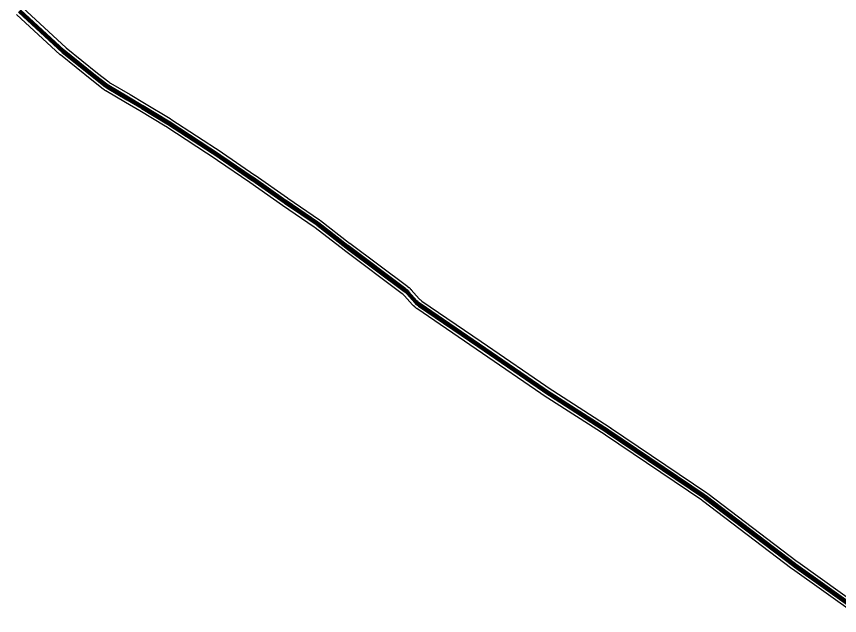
# Model space of a CAD drawing. Header units: metres. Extents: x -4 to 509425, y 7549 to 4732445.
# Drawn here: x 479337 to 479993, y 4717330 to 4717808 of the extents above; entities that cross this region are included whole.
import ezdxf

# ---------------------------------------------------------------- set-up
doc = ezdxf.new("R2010")
doc.units = ezdxf.units.M
doc.header["$LTSCALE"] = 0.01
doc.header["$MEASUREMENT"] = 0
doc.layers.add('ECLIPSE FUEBTEBURABA', color=6, linetype='Continuous')

msp = doc.modelspace()

# ---------------------------------------------------------------- linework, layer by layer
at = {"layer": 'ECLIPSE FUEBTEBURABA'}
for points in [[(479338.793, 4717811.103), (479373.702, 4717778.921), (479373.762, 4717778.869), (479398.779, 4717758.674), (479398.796, 4717758.661), (479407.801, 4717751.654), (479407.832, 4717751.63), (479408.63, 4717751.05), (479408.695, 4717751.006), (479409.529, 4717750.48), (479409.565, 4717750.464), (479409.563, 4717750.46), (479425.311, 4717741.237), (479425.368, 4717741.203), (479436.775, 4717734.452), (479436.908, 4717734.373), (479457.131, 4717722.109), (479457.53, 4717721.858), (479498.574, 4717695.094), (479498.852, 4717694.909), (479524.587, 4717677.264), (479524.71, 4717677.179), (479550.589, 4717659.038), (479550.595, 4717659.034), (479550.752, 4717658.925), (479550.758, 4717658.921), (479576.029, 4717641.68), (479576.732, 4717641.168), (479599.892, 4717623.226), (479599.9, 4717623.221), (479600.093, 4717623.074), (479600.101, 4717623.068), (479646.251, 4717588.495), (479646.984, 4717587.906), (479647.662, 4717587.284), (479648.31, 4717586.603), (479654.686, 4717579.448), (479654.711, 4717579.421), (479655.34, 4717578.757), (479655.392, 4717578.705), (479656.06, 4717578.081), (479656.115, 4717578.032), (479656.82, 4717577.45), (479656.878, 4717577.405), (479657.617, 4717576.866), (479657.647, 4717576.845), (479704.979, 4717544.532), (479704.993, 4717544.522), (479761.678, 4717505.724), (479761.692, 4717505.715), (479762.047, 4717505.479), (479762.061, 4717505.47), (479807.763, 4717476.061), (479808.033, 4717475.883), (479884.847, 4717423.983), (479885.501, 4717423.514), (479956.793, 4717369.306), (479956.808, 4717369.295), (479957.178, 4717369.022), (479957.193, 4717369.011), (480008.964, 4717332.095)], [(480008.964, 4717332.095), (479957.193, 4717369.011), (479957.178, 4717369.022), (479956.808, 4717369.295), (479956.793, 4717369.306), (479885.501, 4717423.514), (479884.847, 4717423.983), (479808.033, 4717475.883), (479807.763, 4717476.061), (479762.061, 4717505.47), (479762.047, 4717505.479), (479761.692, 4717505.715), (479761.678, 4717505.724), (479704.993, 4717544.522), (479704.979, 4717544.532), (479657.647, 4717576.845), (479657.617, 4717576.866), (479656.878, 4717577.405), (479656.82, 4717577.45), (479656.115, 4717578.032), (479656.06, 4717578.081), (479655.392, 4717578.705), (479655.34, 4717578.757), (479654.711, 4717579.421), (479654.686, 4717579.448), (479648.31, 4717586.603), (479647.662, 4717587.284), (479646.984, 4717587.906), (479646.251, 4717588.495), (479600.101, 4717623.068), (479600.093, 4717623.074), (479599.9, 4717623.221), (479599.892, 4717623.226), (479576.732, 4717641.168), (479576.029, 4717641.68), (479550.758, 4717658.921), (479550.752, 4717658.925), (479550.595, 4717659.034), (479550.589, 4717659.038), (479524.71, 4717677.179), (479524.587, 4717677.264), (479498.852, 4717694.909), (479498.574, 4717695.094), (479457.53, 4717721.858), (479457.131, 4717722.109), (479436.908, 4717734.373), (479436.775, 4717734.452), (479425.368, 4717741.203), (479425.311, 4717741.237), (479409.563, 4717750.46), (479409.565, 4717750.464), (479409.529, 4717750.48), (479408.695, 4717751.006), (479408.63, 4717751.05), (479407.832, 4717751.63), (479407.801, 4717751.654), (479398.796, 4717758.661), (479398.779, 4717758.674), (479373.762, 4717778.869), (479373.702, 4717778.921), (479338.793, 4717811.103)], [(479339.192, 4717811.551), (479374.109, 4717779.362), (479374.139, 4717779.336), (479399.156, 4717759.141), (479399.165, 4717759.134), (479408.169, 4717752.127), (479408.185, 4717752.115), (479408.983, 4717751.536), (479409.015, 4717751.514), (479409.849, 4717750.988), (479409.867, 4717750.98), (479409.866, 4717750.978), (479425.615, 4717741.754), (479425.673, 4717741.72), (479437.082, 4717734.967), (479437.217, 4717734.887), (479457.446, 4717722.62), (479457.854, 4717722.364), (479498.905, 4717695.595), (479499.188, 4717695.405), (479524.928, 4717677.758), (479525.053, 4717677.671), (479550.933, 4717659.529), (479550.936, 4717659.527), (479551.093, 4717659.419), (479551.096, 4717659.417), (479576.375, 4717642.171), (479577.093, 4717641.648), (479600.26, 4717623.701), (479600.264, 4717623.698), (479600.457, 4717623.551), (479600.461, 4717623.548), (479646.619, 4717588.969), (479647.376, 4717588.362), (479648.082, 4717587.712), (479648.751, 4717587.01), (479655.134, 4717579.847), (479655.146, 4717579.833), (479655.775, 4717579.169), (479655.801, 4717579.143), (479656.47, 4717578.519), (479656.497, 4717578.495), (479657.202, 4717577.912), (479657.231, 4717577.89), (479657.971, 4717577.351), (479657.986, 4717577.341), (479705.317, 4717545.027), (479705.331, 4717545.017), (479762.017, 4717506.22), (479762.024, 4717506.215), (479762.379, 4717505.979), (479762.386, 4717505.975), (479808.091, 4717476.563), (479808.366, 4717476.382), (479885.19, 4717424.476), (479885.858, 4717423.997), (479957.156, 4717369.784), (479957.164, 4717369.778), (479957.534, 4717369.505), (479957.541, 4717369.5), (480009.313, 4717332.584)], [(480009.313, 4717332.584), (479957.541, 4717369.5), (479957.534, 4717369.505), (479957.164, 4717369.778), (479957.156, 4717369.784), (479885.858, 4717423.997), (479885.19, 4717424.476), (479808.366, 4717476.382), (479808.091, 4717476.563), (479762.386, 4717505.975), (479762.379, 4717505.979), (479762.024, 4717506.215), (479762.017, 4717506.22), (479705.331, 4717545.017), (479705.317, 4717545.027), (479657.986, 4717577.341), (479657.971, 4717577.351), (479657.231, 4717577.89), (479657.202, 4717577.912), (479656.497, 4717578.495), (479656.47, 4717578.519), (479655.801, 4717579.143), (479655.775, 4717579.169), (479655.146, 4717579.833), (479655.134, 4717579.847), (479648.751, 4717587.01), (479648.082, 4717587.712), (479647.376, 4717588.362), (479646.619, 4717588.969), (479600.461, 4717623.548), (479600.457, 4717623.551), (479600.264, 4717623.698), (479600.26, 4717623.701), (479577.093, 4717641.648), (479576.375, 4717642.171), (479551.096, 4717659.417), (479551.093, 4717659.419), (479550.936, 4717659.527), (479550.933, 4717659.529), (479525.053, 4717677.671), (479524.928, 4717677.758), (479499.188, 4717695.405), (479498.905, 4717695.595), (479457.854, 4717722.364), (479457.446, 4717722.62), (479437.217, 4717734.887), (479437.082, 4717734.967), (479425.673, 4717741.72), (479425.615, 4717741.754), (479409.866, 4717750.978), (479409.867, 4717750.98), (479409.849, 4717750.988), (479409.015, 4717751.514), (479408.983, 4717751.536), (479408.185, 4717752.115), (479408.169, 4717752.127), (479399.165, 4717759.134), (479399.156, 4717759.141), (479374.139, 4717779.336), (479374.109, 4717779.362), (479339.192, 4717811.551)], [(480009.661, 4717333.072), (479957.89, 4717369.988), (479957.89, 4717369.988), (479957.519, 4717370.261), (479886.214, 4717424.48), (479886.214, 4717424.48), (479885.533, 4717424.968), (479808.699, 4717476.881), (479808.699, 4717476.881), (479808.418, 4717477.066), (479762.711, 4717506.479), (479762.711, 4717506.479), (479762.356, 4717506.715), (479705.67, 4717545.513), (479705.67, 4717545.513), (479705.656, 4717545.523), (479658.324, 4717577.836), (479658.324, 4717577.836), (479657.584, 4717578.375), (479656.879, 4717578.957), (479656.211, 4717579.582), (479655.582, 4717580.246), (479649.193, 4717587.417), (479649.193, 4717587.417), (479648.503, 4717588.141), (479647.767, 4717588.817), (479646.987, 4717589.443), (479600.82, 4717624.028), (479600.82, 4717624.028), (479600.627, 4717624.175), (479577.453, 4717642.128), (479577.453, 4717642.128), (479576.72, 4717642.661), (479551.434, 4717659.912), (479551.434, 4717659.912), (479551.278, 4717660.02), (479525.396, 4717678.163), (479525.396, 4717678.163), (479525.268, 4717678.252), (479499.525, 4717695.902), (479499.525, 4717695.902), (479499.236, 4717696.095), (479458.177, 4717722.869), (479458.177, 4717722.869), (479457.762, 4717723.13), (479437.527, 4717735.4), (479437.527, 4717735.4), (479437.389, 4717735.483), (479425.978, 4717742.237), (479425.978, 4717742.237), (479425.918, 4717742.272), (479410.169, 4717751.495), (479410.169, 4717751.495), (479409.335, 4717752.021), (479408.538, 4717752.601), (479399.533, 4717759.608), (479374.516, 4717779.803), (479339.591, 4717811.999)], [(480010.001, 4717333.566), (479958.242, 4717370.474), (479957.879, 4717370.742), (479886.578, 4717424.957), (479886.576, 4717424.955), (479886.564, 4717424.967), (479885.883, 4717425.456), (479885.869, 4717425.465), (479809.035, 4717477.378), (479809.034, 4717477.377), (479809.029, 4717477.382), (479808.749, 4717477.567), (479808.743, 4717477.571), (479763.039, 4717506.981), (479762.691, 4717507.212), (479706.009, 4717546.008), (479705.994, 4717546.018), (479658.67, 4717578.327), (479657.953, 4717578.849), (479657.276, 4717579.408), (479656.634, 4717580.008), (479656.024, 4717580.652), (479649.641, 4717587.816), (479649.627, 4717587.831), (479648.937, 4717588.555), (479648.909, 4717588.583), (479648.173, 4717589.259), (479648.142, 4717589.285), (479647.362, 4717589.911), (479647.347, 4717589.923), (479601.182, 4717624.507), (479600.993, 4717624.651), (479577.82, 4717642.603), (479577.819, 4717642.6), (479577.806, 4717642.613), (479577.073, 4717643.146), (479577.058, 4717643.157), (479551.774, 4717660.407), (479551.62, 4717660.513), (479525.741, 4717678.655), (479525.74, 4717678.654), (479525.738, 4717678.656), (479525.61, 4717678.745), (479525.607, 4717678.747), (479499.864, 4717696.397), (479499.858, 4717696.401), (479499.569, 4717696.594), (479499.563, 4717696.598), (479458.505, 4717723.372), (479458.504, 4717723.37), (479458.497, 4717723.377), (479458.081, 4717723.638), (479458.073, 4717723.643), (479437.838, 4717735.913), (479437.835, 4717735.915), (479437.698, 4717735.998), (479437.695, 4717735.999), (479426.284, 4717742.753), (479426.284, 4717742.753), (479426.282, 4717742.754), (479426.223, 4717742.789), (479426.222, 4717742.79), (479410.481, 4717752.008), (479409.672, 4717752.518), (479408.898, 4717753.08), (479399.906, 4717760.078), (479374.908, 4717780.257), (479339.998, 4717812.44)], [(479339.998, 4717812.44), (479374.908, 4717780.257), (479399.906, 4717760.078), (479408.898, 4717753.08), (479409.672, 4717752.518), (479410.481, 4717752.008), (479426.222, 4717742.79), (479426.223, 4717742.789), (479426.282, 4717742.754), (479426.284, 4717742.753), (479426.284, 4717742.753), (479437.695, 4717735.999), (479437.698, 4717735.998), (479437.835, 4717735.915), (479437.838, 4717735.913), (479458.073, 4717723.643), (479458.081, 4717723.638), (479458.497, 4717723.377), (479458.504, 4717723.37), (479458.505, 4717723.372), (479499.563, 4717696.598), (479499.569, 4717696.594), (479499.858, 4717696.401), (479499.864, 4717696.397), (479525.607, 4717678.747), (479525.61, 4717678.745), (479525.738, 4717678.656), (479525.74, 4717678.654), (479525.741, 4717678.655), (479551.62, 4717660.513), (479551.774, 4717660.407), (479577.058, 4717643.157), (479577.073, 4717643.146), (479577.806, 4717642.613), (479577.819, 4717642.6), (479577.82, 4717642.603), (479600.993, 4717624.651), (479601.182, 4717624.507), (479647.347, 4717589.923), (479647.362, 4717589.911), (479648.142, 4717589.285), (479648.173, 4717589.259), (479648.909, 4717588.583), (479648.937, 4717588.555), (479649.627, 4717587.831), (479649.641, 4717587.816), (479656.024, 4717580.652), (479656.634, 4717580.008), (479657.276, 4717579.408), (479657.953, 4717578.849), (479658.67, 4717578.327), (479705.994, 4717546.018), (479706.009, 4717546.008), (479762.691, 4717507.212), (479763.039, 4717506.981), (479808.743, 4717477.571), (479808.749, 4717477.567), (479809.029, 4717477.382), (479809.034, 4717477.377), (479809.035, 4717477.378), (479885.869, 4717425.465), (479885.883, 4717425.456), (479886.564, 4717424.967), (479886.576, 4717424.955), (479886.578, 4717424.957), (479957.879, 4717370.742), (479958.242, 4717370.474), (480010.001, 4717333.566)], [(480010.342, 4717334.061), (479958.594, 4717370.96), (479958.238, 4717371.222), (479886.941, 4717425.435), (479886.938, 4717425.431), (479886.914, 4717425.455), (479886.232, 4717425.943), (479886.205, 4717425.963), (479809.371, 4717477.875), (479809.37, 4717477.874), (479809.36, 4717477.883), (479809.079, 4717478.068), (479809.068, 4717478.075), (479763.367, 4717507.484), (479763.026, 4717507.71), (479706.347, 4717546.503), (479706.332, 4717546.514), (479659.016, 4717578.817), (479658.321, 4717579.323), (479657.672, 4717579.859), (479657.057, 4717580.434), (479656.466, 4717581.058), (479650.089, 4717588.215), (479650.062, 4717588.244), (479649.372, 4717588.968), (479649.315, 4717589.024), (479648.578, 4717589.701), (479648.518, 4717589.753), (479647.738, 4717590.379), (479647.706, 4717590.403), (479601.544, 4717624.986), (479601.358, 4717625.127), (479578.188, 4717643.077), (479578.185, 4717643.073), (479578.159, 4717643.099), (479577.426, 4717643.632), (479577.396, 4717643.652), (479552.114, 4717660.901), (479551.963, 4717661.005), (479526.085, 4717679.146), (479526.084, 4717679.145), (479526.08, 4717679.15), (479525.952, 4717679.238), (479525.947, 4717679.242), (479500.203, 4717696.892), (479500.192, 4717696.9), (479499.903, 4717697.093), (479499.891, 4717697.101), (479458.833, 4717723.874), (479458.831, 4717723.872), (479458.816, 4717723.885), (479458.401, 4717724.146), (479458.384, 4717724.156), (479438.149, 4717736.427), (479438.144, 4717736.43), (479438.006, 4717736.512), (479438.001, 4717736.516), (479426.589, 4717743.269), (479426.589, 4717743.269), (479426.587, 4717743.271), (479426.527, 4717743.306), (479426.525, 4717743.307), (479410.793, 4717752.521), (479410.009, 4717753.015), (479409.259, 4717753.56), (479400.279, 4717760.548), (479375.3, 4717780.712), (479340.404, 4717812.882)], [(479340.404, 4717812.882), (479375.3, 4717780.712), (479400.279, 4717760.548), (479409.259, 4717753.56), (479410.009, 4717753.015), (479410.793, 4717752.521), (479426.525, 4717743.307), (479426.527, 4717743.306), (479426.587, 4717743.271), (479426.589, 4717743.269), (479426.589, 4717743.269), (479438.001, 4717736.516), (479438.006, 4717736.512), (479438.144, 4717736.43), (479438.149, 4717736.427), (479458.384, 4717724.156), (479458.401, 4717724.146), (479458.816, 4717723.885), (479458.831, 4717723.872), (479458.833, 4717723.874), (479499.891, 4717697.101), (479499.903, 4717697.093), (479500.192, 4717696.9), (479500.203, 4717696.892), (479525.947, 4717679.242), (479525.952, 4717679.238), (479526.08, 4717679.15), (479526.084, 4717679.145), (479526.085, 4717679.146), (479551.963, 4717661.005), (479552.114, 4717660.901), (479577.396, 4717643.652), (479577.426, 4717643.632), (479578.159, 4717643.099), (479578.185, 4717643.073), (479578.188, 4717643.077), (479601.358, 4717625.127), (479601.544, 4717624.986), (479647.706, 4717590.403), (479647.738, 4717590.379), (479648.518, 4717589.753), (479648.578, 4717589.701), (479649.315, 4717589.024), (479649.372, 4717588.968), (479650.062, 4717588.244), (479650.089, 4717588.215), (479656.466, 4717581.058), (479657.057, 4717580.434), (479657.672, 4717579.859), (479658.321, 4717579.323), (479659.016, 4717578.817), (479706.332, 4717546.514), (479706.347, 4717546.503), (479763.026, 4717507.71), (479763.367, 4717507.484), (479809.068, 4717478.075), (479809.079, 4717478.068), (479809.36, 4717477.883), (479809.37, 4717477.874), (479809.371, 4717477.875), (479886.205, 4717425.963), (479886.232, 4717425.943), (479886.914, 4717425.455), (479886.938, 4717425.431), (479886.941, 4717425.435), (479958.238, 4717371.222), (479958.594, 4717370.96), (480010.342, 4717334.061)], [(479342.031, 4717814.646), (479376.869, 4717782.53), (479401.769, 4717762.429), (479410.702, 4717755.478), (479411.356, 4717755.003), (479412.04, 4717754.572), (479427.738, 4717745.378), (479427.745, 4717745.374), (479427.805, 4717745.339), (479427.811, 4717745.334), (479427.812, 4717745.335), (479439.223, 4717738.581), (479439.24, 4717738.571), (479439.377, 4717738.489), (479439.394, 4717738.479), (479459.628, 4717726.209), (479459.678, 4717726.178), (479460.094, 4717725.916), (479460.139, 4717725.877), (479460.144, 4717725.884), (479501.202, 4717699.111), (479501.237, 4717699.088), (479501.526, 4717698.895), (479501.56, 4717698.871), (479527.304, 4717681.221), (479527.319, 4717681.211), (479527.447, 4717681.122), (479527.461, 4717681.109), (479527.463, 4717681.111), (479553.335, 4717662.975), (479553.473, 4717662.88), (479578.749, 4717645.635), (479578.838, 4717645.572), (479579.571, 4717645.039), (479579.648, 4717644.962), (479579.658, 4717644.974), (479602.821, 4717627.03), (479602.99, 4717626.901), (479649.145, 4717592.324), (479649.24, 4717592.251), (479650.02, 4717591.625), (479650.202, 4717591.468), (479650.938, 4717590.792), (479651.11, 4717590.624), (479651.799, 4717589.9), (479651.881, 4717589.812), (479658.233, 4717582.682), (479658.749, 4717582.137), (479659.257, 4717581.663), (479659.793, 4717581.22), (479660.399, 4717580.779), (479707.685, 4717548.496), (479707.702, 4717548.485), (479764.368, 4717509.7), (479764.68, 4717509.493), (479810.367, 4717480.093), (479810.4, 4717480.071), (479810.681, 4717479.886), (479810.711, 4717479.859), (479810.714, 4717479.864), (479887.548, 4717427.951), (479887.631, 4717427.894), (479888.312, 4717427.405), (479888.385, 4717427.334), (479888.393, 4717427.345), (479959.676, 4717373.144), (479960.002, 4717372.903), (480011.703, 4717336.037)], [(480007.571, 4717330.141), (479955.8, 4717367.057), (479955.755, 4717367.09), (479955.385, 4717367.362), (479955.34, 4717367.395), (479884.075, 4717421.583), (479883.476, 4717422.014), (479806.7, 4717473.887), (479806.453, 4717474.05), (479760.763, 4717503.452), (479760.72, 4717503.48), (479760.365, 4717503.715), (479760.322, 4717503.744), (479703.639, 4717542.541), (479656.294, 4717574.863), (479656.204, 4717574.926), (479655.465, 4717575.465), (479655.292, 4717575.599), (479654.586, 4717576.182), (479654.422, 4717576.327), (479653.753, 4717576.951), (479653.597, 4717577.106), (479652.968, 4717577.77), (479652.894, 4717577.851), (479646.545, 4717584.977), (479645.979, 4717585.571), (479645.42, 4717586.085), (479644.78, 4717586.598), (479598.662, 4717621.147), (479598.639, 4717621.164), (479598.446, 4717621.311), (479598.423, 4717621.329), (479575.291, 4717639.249), (479574.646, 4717639.718), (479549.405, 4717656.938), (479549.387, 4717656.951), (479549.23, 4717657.06), (479549.211, 4717657.073), (479523.337, 4717675.21), (479523.225, 4717675.288), (479497.506, 4717692.921), (479497.252, 4717693.091), (479456.236, 4717719.837), (479455.87, 4717720.067), (479435.669, 4717732.317), (479435.547, 4717732.39), (479424.148, 4717739.137), (479424.096, 4717739.167), (479408.35, 4717748.389), (479408.357, 4717748.402), (479408.249, 4717748.45), (479407.415, 4717748.976), (479407.219, 4717749.109), (479406.421, 4717749.689), (479406.327, 4717749.76), (479397.322, 4717756.767), (479397.272, 4717756.807), (479372.254, 4717777.002), (479372.076, 4717777.156), (479337.196, 4717809.311)]]:
    msp.add_lwpolyline(points, dxfattribs=at)

doc.saveas('drawing.dxf')
